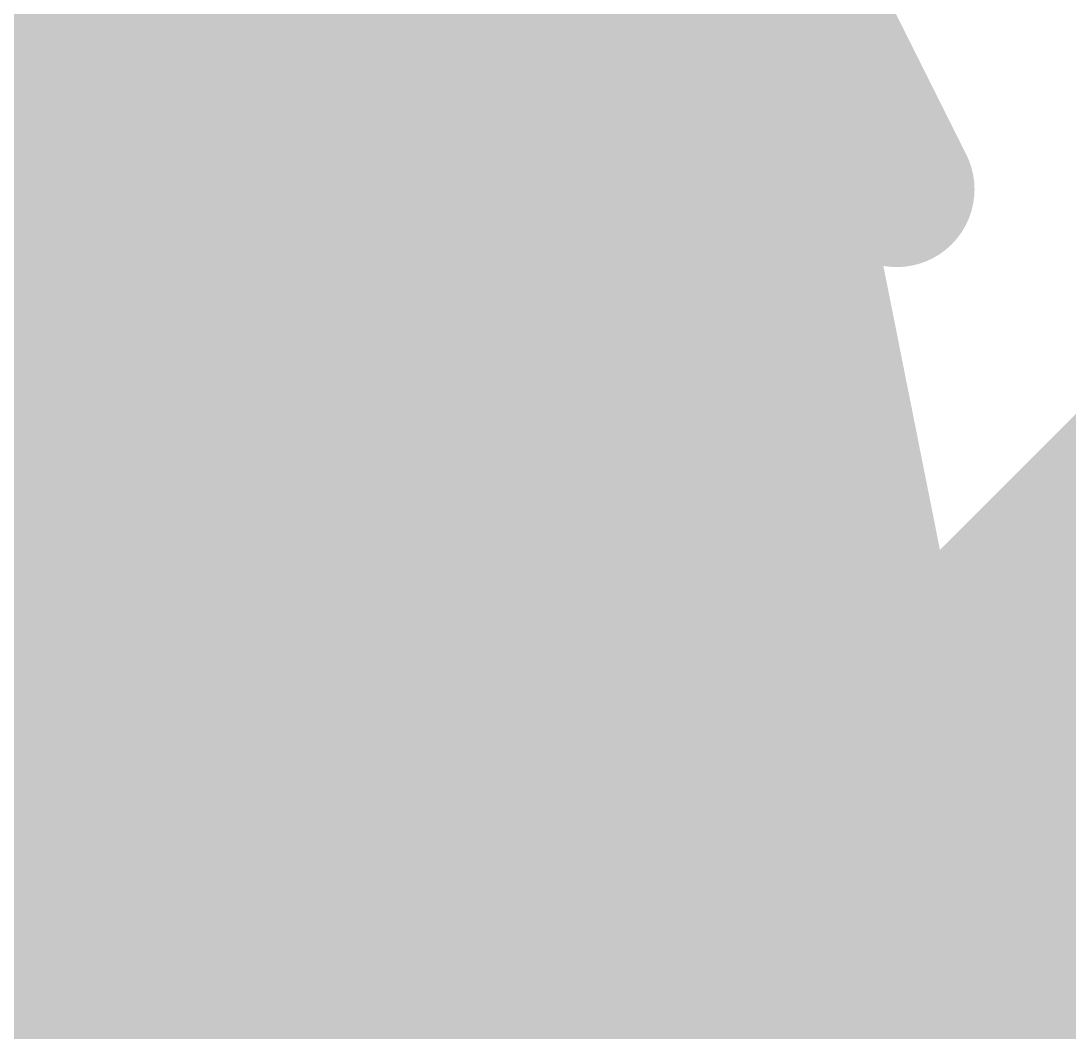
# Model space of a CAD drawing. Header units: inches. Extents: x -2 to 343, y -53 to 63.
# Drawn here: x 57.4555 to 57.7975, y -21.9424 to -21.6125 of the extents above; entities that cross this region are included whole.
import ezdxf

# ---------------------------------------------------------------- set-up
doc = ezdxf.new("R2010")
doc.units = ezdxf.units.IN
for name, color, linetype in [('Board Outline', 216, 'Continuous'), ('Bottom Layer', 5, 'Continuous'), ('Drill Drawing', 1, 'Continuous'), ('Top Layer', 1, 'Continuous'), ('Top Overlay', 2, 'Continuous')]:
    doc.layers.add(name, color=color, linetype=linetype)

# ---------------------------------------------------------------- blocks, each defined once
blk = doc.blocks.new('V________T______13')
at = {"layer": 'Top Overlay'}
blk.add_lwpolyline([(4.0592, -1.15, 0.127, 0.127, 0), (3.08041, -1.15, 0.127, 0.127, 0)], format="xyseb", dxfattribs=at)

msp = doc.modelspace()

# ---------------------------------------------------------------- hatches: boundary and pattern name
at = {"layer": 'Bottom Layer'}
h = msp.add_hatch(color=5, dxfattribs=at)
edge = h.paths.add_edge_path()
edge.add_arc((57.48727, -21.41339), 0.3, 0, 360)
at = {"layer": 'Top Layer'}
h = msp.add_hatch(color=1, dxfattribs=at)
h.paths.add_polyline_path([(60.15007, -10.77053), (60.55976, -12.47912), (60.87936, -14.20675), (61.108, -15.94888), (61.24503, -17.70048), (61.29009, -19.45695), (61.24306, -21.21326), (61.10405, -22.96481), (60.91836, -24.36754), (60.76878, -24.46367), (59.57617, -24.09905), (59.07774, -25.72936), (59.47702, -25.85143), (59.22454, -26.67725), (59.04151, -26.8177), (58.77204, -26.92931), (58.48991, -26.96646), (58.48285, -26.96505), (58.46214, -26.96505), (54.40757, -25.72543), (54.42615, -25.66467), (54.15026, -25.58032), (54.15026, -22.56232), (54.15675, -22.56232), (54.1091, -22.20043), (53.96941, -21.86318), (53.75698, -21.58633), (53.75698, -21.58633), (53.72216, -21.55002), (53.48237, -21.36602), (53.20312, -21.25035), (52.90345, -21.21089), (52.90175, -21.21112), (52.72395, -21.21533), (52.2732, -21.21533), (52.2732, -16.1496), (52.33779, -16.1496), (52.50406, -16.08072), (52.53757, -16.04722), (52.7304, -16.04722), (52.7304, -16.8148), (53.1876, -17.272), (54.102, -17.272), (54.5592, -16.8148), (54.5592, -16.04722), (56.5351, -16.04722), (56.5351, -16.1004), (58.4399, -16.1004), (58.44943, -16.27426), (58.44943, -17.12175), (58.4399, -17.2956), (56.5351, -17.2956), (56.5351, -18.1004), (58.4399, -18.1004), (58.46879, -17.96167), (58.66138, -17.92336), (58.7228, -17.88233), (58.9006, -17.97736), (58.9006, -18.198), (58.89745, -18.198), (58.87934, -18.28903), (58.82778, -18.3662), (58.7506, -18.41776), (58.65958, -18.43587), (58.65958, -18.43903), (58.4399, -18.43903), (58.4399, -18.2956), (56.5351, -18.2956), (56.5351, -19.1004), (58.4399, -19.1004), (58.4399, -18.95698), (58.65958, -18.95698), (58.65958, -18.95851), (58.85641, -18.9326), (59.03983, -18.85662), (59.19734, -18.73576), (59.31819, -18.57826), (59.39417, -18.39483), (59.42008, -18.198), (59.41855, -18.198), (59.41855, -15.86616), (59.42078, -15.86616), (59.39205, -15.57446), (59.30696, -15.29396), (59.16879, -15.03546), (58.98284, -14.80888), (58.98126, -14.81045), (58.78186, -14.61105), (58.78314, -14.60977), (58.67317, -14.46647), (58.60405, -14.29959), (58.58047, -14.12051), (58.57867, -14.12051), (58.57867, -13.7652), (58.57674, -13.75551), (58.62069, -13.53458), (58.65744, -13.47958), (58.75406, -13.3418), (58.87648, -13.21937), (59.11526, -12.98058), (59.11823, -12.98355), (59.35518, -12.69483), (59.53125, -12.36543), (59.63967, -12.00801), (59.67628, -11.6363), (59.67208, -11.6363), (59.67208, -9.7821), (59.84988, -9.75634)])
h.paths.add_polyline_path([(58.78939, -19.258), (58.60941, -19.258), (58.4399, -19.2956), (58.4399, -19.2956), (58.43989, -19.2956), (56.5351, -19.2956), (56.5351, -20.1004), (58.43989, -20.1004), (58.4399, -20.1004), (58.4399, -20.10041), (58.59795, -20.15805), (58.60941, -20.1628), (58.78939, -20.1628), (58.95566, -20.09392), (59.08292, -19.96666), (59.1518, -19.80039), (59.1518, -19.62041), (59.08292, -19.45414), (58.95566, -19.32688)], flags=0)
h.paths.add_polyline_path([(58.4399, -20.2956), (56.5351, -20.2956), (56.5351, -21.1004), (56.93479, -21.1004), (57.05359, -21.2782), (57.03487, -21.3234), (57.03487, -21.50337), (57.10375, -21.66965), (57.23101, -21.79691), (57.39728, -21.86579), (57.57726, -21.86579), (57.74353, -21.79691), (57.8708, -21.66965), (57.93967, -21.50337), (57.93967, -21.3234), (57.92095, -21.2782), (58.03975, -21.1004), (58.4399, -21.1004)], flags=0)
h = msp.add_hatch(color=1, dxfattribs=at)
edge = h.paths.add_edge_path()
edge.add_arc((57.48727, -21.41339), 0.3, 0, 360)

# ---------------------------------------------------------------- linework, layer by layer
at = {"layer": 'Board Outline'}
msp.add_lwpolyline([(49.77205, 6.34762, 0.254, 0.254, -0.6504), (32.11751, -53.05466, 0.254, 0.254, 0)], format="xyseb", dxfattribs=at)
at = {"layer": 'Bottom Layer'}
for points in [[(56.3823, -3.58252, 0.381, 0.381, -0.316719), (54.82971, -37.00552, 0.381, 0.381, 0)], [(57.48727, -21.41339, 0.381, 0.381, -0.224915), (54.63187, -35.38907, 0.381, 0.381, 0)]]:
    msp.add_lwpolyline(points, format="xyseb", dxfattribs=at)
at = {"layer": 'Drill Drawing'}
for points in [[(57.61427, -21.41339, 0.0508, 0.0508, 0), (57.74127, -21.66739, 0.0508, 0.0508, 0)], [(57.48727, -21.54039, 0.0508, 0.0508, 0), (57.74127, -21.66739, 0.0508, 0.0508, 0)]]:
    msp.add_lwpolyline(points, format="xyseb", dxfattribs=at)
msp.add_lwpolyline([(57.72857, -21.66739, 0.0254, 0.0254, 1), (57.75397, -21.66739, 0.0254, 0.0254, 1)], format="xyseb", close=True, dxfattribs=at)
msp.add_lwpolyline([(57.72857, -21.66739, 0.0254, 0.0254, 1), (57.75397, -21.66739, 0.0254, 0.0254, 1)], format="xyseb", close=True, dxfattribs=at)

# ---------------------------------------------------------------- block references
at = {"rotation": 270}
msp.add_blockref('V________T______13', (58.75, -18.198), dxfattribs=at)

doc.saveas('drawing.dxf')
